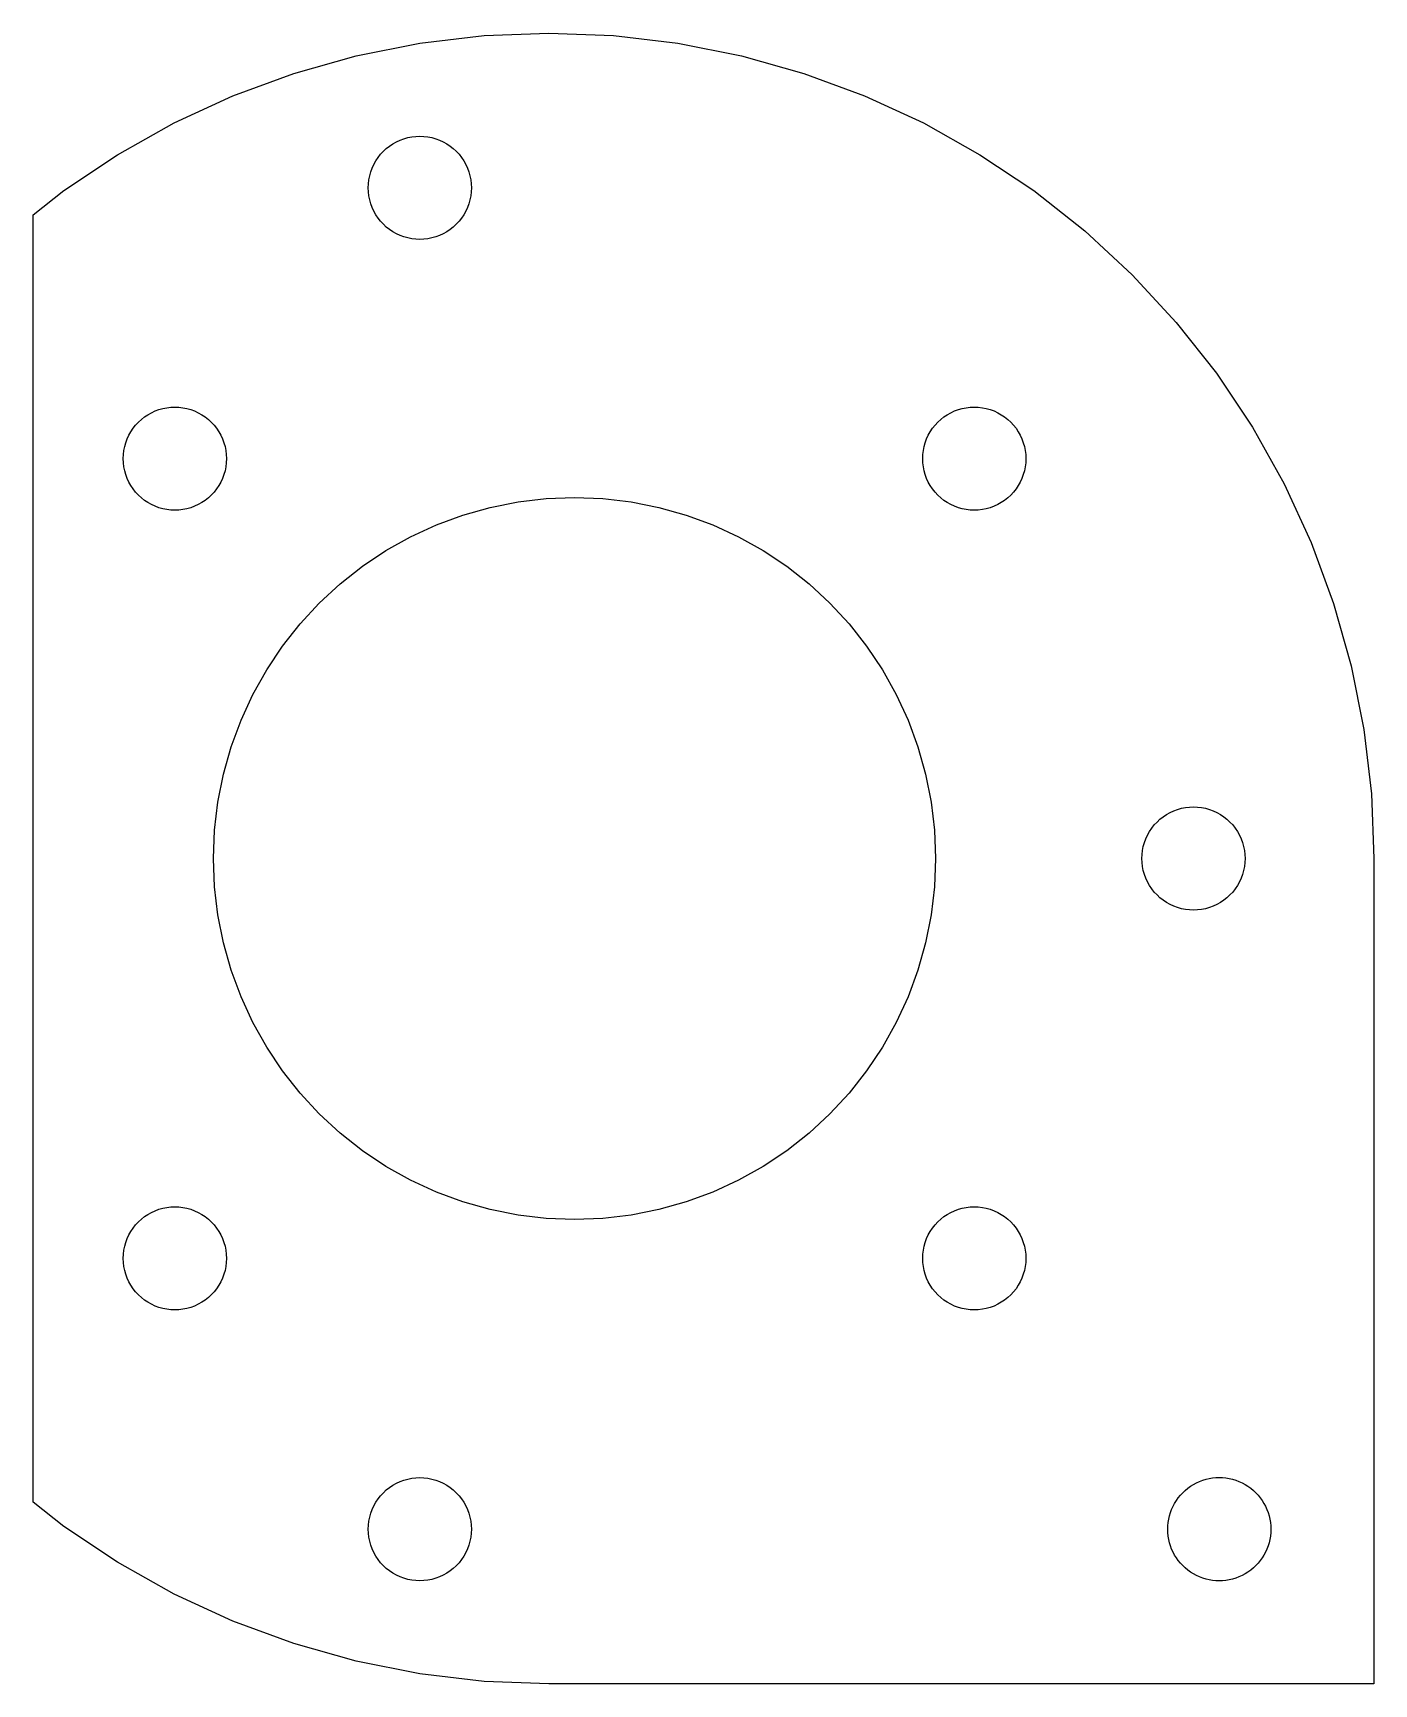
# Model space of a CAD drawing. Extents: x 0 to 52, y 0 to 64.
import ezdxf

# ---------------------------------------------------------------- set-up
doc = ezdxf.new("R2010")
doc.units = 0
doc.layers.get('0').update_dxf_attribs({"linetype": 'CONTINUOUS'})

msp = doc.modelspace()

# ---------------------------------------------------------------- linework, layer by layer
at = {"color": 7}
for p, q in [((17.489, 63.901), (20, 64)), ((20, 64), (22.511, 63.901)), ((12.53, 63.115998), (14.994, 63.606001)), ((14.994, 63.606001), (17.489, 63.901)), ((22.511, 63.901), (25.006, 63.606001)), ((25.006, 63.606001), (27.47, 63.115998)), ((10.111, 62.434), (12.53, 63.115998)), ((27.47, 63.115998), (29.889001, 62.434)), ((7.754, 61.563999), (10.111, 62.434)), ((29.889001, 62.434), (32.246, 61.563999)), ((5.472, 60.511999), (7.754, 61.563999)), ((32.246, 61.563999), (34.528001, 60.511999)), ((3.28, 59.283999), (5.472, 60.511999)), ((34.528001, 60.511999), (36.720001, 59.283999)), ((13.586, 59.413999), (13.701, 59.521001)), ((13.701, 59.521001), (13.824, 59.618001)), ((13.824, 59.618001), (13.955, 59.705001)), ((13.955, 59.705001), (14.092, 59.782)), ((14.092, 59.782), (14.235, 59.848001)), ((14.235, 59.848001), (14.382, 59.902001)), ((14.382, 59.902001), (14.533, 59.945)), ((14.533, 59.945), (14.687, 59.975001)), ((14.687, 59.975001), (14.843, 59.993994)), ((14.843, 59.993994), (15, 60.000006)), ((15, 60.000006), (15.157, 59.993994)), ((15.157, 59.993994), (15.313, 59.975001)), ((15.313, 59.975001), (15.467, 59.945)), ((15.467, 59.945), (15.618, 59.902001)), ((15.618, 59.902001), (15.765, 59.848001)), ((15.765, 59.848001), (15.908, 59.782)), ((15.908, 59.782), (16.045, 59.705001)), ((16.045, 59.705001), (16.176, 59.618001)), ((16.176, 59.618001), (16.299, 59.521001)), ((16.299, 59.521001), (16.414, 59.413999)), ((1.191, 57.889), (3.28, 59.283999)), ((13.152, 58.765001), (13.218, 58.908)), ((13.218, 58.908), (13.295, 59.044999)), ((13.295, 59.044999), (13.382, 59.176001)), ((13.382, 59.176001), (13.479, 59.298999)), ((13.479, 59.298999), (13.586, 59.413999)), ((16.414, 59.413999), (16.521, 59.298999)), ((16.521, 59.298999), (16.618, 59.176001)), ((16.618, 59.176001), (16.705, 59.044999)), ((16.705, 59.044999), (16.782, 58.908)), ((16.782, 58.908), (16.848, 58.765001)), ((36.720001, 59.283999), (38.808999, 57.889)), ((13.006001, 58.157001), (13.025, 58.313)), ((13.025, 58.313), (13.055, 58.467)), ((13.055, 58.467), (13.098, 58.618)), ((13.098, 58.618), (13.152, 58.765001)), ((16.848, 58.765001), (16.902, 58.618)), ((16.902, 58.618), (16.945, 58.467)), ((16.945, 58.467), (16.975, 58.313)), ((16.975, 58.313), (16.993999, 58.157001)), ((0, 56.949999), (1.191, 57.889)), ((13.000001, 58.000001), (13.006001, 58.157001)), ((13.006001, 57.843001), (13.000001, 58.000001)), ((13.025, 57.687), (13.006001, 57.843001)), ((13.055, 57.532999), (13.025, 57.687)), ((16.975, 57.687), (16.945, 57.532999)), ((16.993999, 57.843001), (16.975, 57.687)), ((16.993999, 58.157001), (16.999999, 58.000001)), ((16.999999, 58.000001), (16.993999, 57.843001)), ((38.808999, 57.889), (40.782, 56.332999)), ((13.098, 57.381999), (13.055, 57.532999)), ((13.152, 57.235001), (13.098, 57.381999)), ((13.218, 57.091999), (13.152, 57.235001)), ((13.295, 56.955), (13.218, 57.091999)), ((16.782, 57.091999), (16.705, 56.955)), ((16.848, 57.235001), (16.782, 57.091999)), ((16.902, 57.381999), (16.848, 57.235001)), ((16.945, 57.532999), (16.902, 57.381999)), ((0, 7.049997), (0, 56.949999)), ((13.382, 56.824001), (13.295, 56.955)), ((13.479, 56.701), (13.382, 56.824001)), ((13.586, 56.586), (13.479, 56.701)), ((13.701, 56.479001), (13.586, 56.586)), ((13.824, 56.381998), (13.701, 56.479001)), ((13.955, 56.295001), (13.824, 56.381998)), ((16.176, 56.381998), (16.045, 56.295001)), ((16.299, 56.479001), (16.176, 56.381998)), ((16.414, 56.586), (16.299, 56.479001)), ((16.521, 56.701), (16.414, 56.586)), ((16.618, 56.824001), (16.521, 56.701)), ((16.705, 56.955), (16.618, 56.824001)), ((40.782, 56.332999), (42.627, 54.627)), ((14.092, 56.217999), (13.955, 56.295001)), ((14.235, 56.152001), (14.092, 56.217999)), ((14.382, 56.098001), (14.235, 56.152001)), ((14.533, 56.054999), (14.382, 56.098001)), ((14.687, 56.024999), (14.533, 56.054999)), ((14.843, 56.006005), (14.687, 56.024999)), ((15, 55.999994), (14.843, 56.006005)), ((15.157, 56.006005), (15, 55.999994)), ((15.313, 56.024999), (15.157, 56.006005)), ((15.467, 56.054999), (15.313, 56.024999)), ((15.618, 56.098001), (15.467, 56.054999)), ((15.765, 56.152001), (15.618, 56.098001)), ((15.908, 56.217999), (15.765, 56.152001)), ((16.045, 56.295001), (15.908, 56.217999)), ((42.627, 54.627), (44.332999, 52.782)), ((44.332999, 52.782), (45.889, 50.808999)), ((45.889, 50.808999), (47.283999, 48.720001)), ((4.455001, 49.205), (4.592001, 49.282001)), ((4.592001, 49.282001), (4.735001, 49.347999)), ((4.735001, 49.347999), (4.882001, 49.401999)), ((4.882001, 49.401999), (5.033001, 49.444999)), ((5.033001, 49.444999), (5.187001, 49.474999)), ((5.187001, 49.474999), (5.343001, 49.493993)), ((5.343001, 49.493993), (5.500001, 49.500004)), ((5.500001, 49.500004), (5.657001, 49.493993)), ((5.657001, 49.493993), (5.813001, 49.474999)), ((5.813001, 49.474999), (5.967001, 49.444999)), ((5.967001, 49.444999), (6.118001, 49.401999)), ((6.118001, 49.401999), (6.265001, 49.347999)), ((6.265001, 49.347999), (6.408001, 49.282001)), ((6.408001, 49.282001), (6.545001, 49.205)), ((35.454999, 49.204994), (35.592001, 49.281996)), ((35.592001, 49.281996), (35.735, 49.347993)), ((35.735, 49.347993), (35.882001, 49.401994)), ((35.882001, 49.401994), (36.032999, 49.444993)), ((36.032999, 49.444993), (36.186999, 49.474993)), ((36.186999, 49.474993), (36.343, 49.493987)), ((36.343, 49.493987), (36.5, 49.499998)), ((36.5, 49.499998), (36.657001, 49.493987)), ((36.657001, 49.493987), (36.812999, 49.474993)), ((36.812999, 49.474993), (36.966999, 49.444993)), ((36.966999, 49.444993), (37.117999, 49.401994)), ((37.117999, 49.401994), (37.265, 49.347993)), ((37.265, 49.347993), (37.408, 49.281996)), ((37.408, 49.281996), (37.544999, 49.204994)), ((3.795001, 48.545001), (3.882001, 48.676)), ((3.882001, 48.676), (3.979001, 48.799001)), ((3.979001, 48.799001), (4.086001, 48.914001)), ((4.086001, 48.914001), (4.201001, 49.020999)), ((4.201001, 49.020999), (4.324001, 49.117999)), ((4.324001, 49.117999), (4.455001, 49.205)), ((6.545001, 49.205), (6.676001, 49.117999)), ((6.676001, 49.117999), (6.799001, 49.020999)), ((6.799001, 49.020999), (6.914001, 48.914001)), ((6.914001, 48.914001), (7.021001, 48.799001)), ((7.021001, 48.799001), (7.118001, 48.676)), ((7.118001, 48.676), (7.205001, 48.545001)), ((34.795, 48.544995), (34.882001, 48.675994)), ((34.882001, 48.675994), (34.979, 48.798995)), ((34.979, 48.798995), (35.085999, 48.913995)), ((35.085999, 48.913995), (35.200999, 49.020994)), ((35.200999, 49.020994), (35.324, 49.117994)), ((35.324, 49.117994), (35.454999, 49.204994)), ((37.544999, 49.204994), (37.676001, 49.117994)), ((37.676001, 49.117994), (37.798999, 49.020994)), ((37.798999, 49.020994), (37.913999, 48.913995)), ((37.913999, 48.913995), (38.021, 48.798995)), ((38.021, 48.798995), (38.118, 48.675994)), ((38.118, 48.675994), (38.205001, 48.544995)), ((47.283999, 48.720001), (48.511999, 46.528001)), ((3.555001, 47.967001), (3.598001, 48.118001)), ((3.598001, 48.118001), (3.652001, 48.264999)), ((3.652001, 48.264999), (3.718001, 48.407999)), ((3.718001, 48.407999), (3.795001, 48.545001)), ((7.205001, 48.545001), (7.282001, 48.407999)), ((7.282001, 48.407999), (7.348001, 48.264999)), ((7.348001, 48.264999), (7.402001, 48.118001)), ((7.402001, 48.118001), (7.445001, 47.967001)), ((34.555001, 47.966995), (34.598, 48.117996)), ((34.598, 48.117996), (34.652001, 48.264994)), ((34.652001, 48.264994), (34.718001, 48.407993)), ((34.718001, 48.407993), (34.795, 48.544995)), ((38.205001, 48.544995), (38.281999, 48.407993)), ((38.281999, 48.407993), (38.348, 48.264994)), ((38.348, 48.264994), (38.402, 48.117996)), ((38.402, 48.117996), (38.445, 47.966995)), ((3.500001, 47.499999), (3.506002, 47.657)), ((3.506002, 47.342999), (3.500001, 47.499999)), ((3.506002, 47.657), (3.525001, 47.813001)), ((3.525001, 47.813001), (3.555001, 47.967001)), ((7.445001, 47.967001), (7.475001, 47.813001)), ((7.475001, 47.813001), (7.494, 47.657)), ((7.494, 47.657), (7.5, 47.499999)), ((7.5, 47.499999), (7.494, 47.342999)), ((34.499996, 47.499994), (34.506007, 47.656994)), ((34.506007, 47.342994), (34.499996, 47.499994)), ((34.506007, 47.656994), (34.525001, 47.812995)), ((34.525001, 47.812995), (34.555001, 47.966995)), ((38.445, 47.966995), (38.475, 47.812995)), ((38.475, 47.812995), (38.493994, 47.656994)), ((38.493994, 47.656994), (38.500005, 47.499994)), ((38.500005, 47.499994), (38.493994, 47.342994)), ((3.525001, 47.187001), (3.506002, 47.342999)), ((3.555001, 47.033001), (3.525001, 47.187001)), ((3.598001, 46.882001), (3.555001, 47.033001)), ((3.652001, 46.734999), (3.598001, 46.882001)), ((3.718001, 46.592), (3.652001, 46.734999)), ((7.348001, 46.734999), (7.282001, 46.592)), ((7.402001, 46.882001), (7.348001, 46.734999)), ((7.445001, 47.033001), (7.402001, 46.882001)), ((7.475001, 47.187001), (7.445001, 47.033001)), ((7.494, 47.342999), (7.475001, 47.187001)), ((34.525001, 47.186995), (34.506007, 47.342994)), ((34.555001, 47.032995), (34.525001, 47.186995)), ((34.598, 46.881995), (34.555001, 47.032995)), ((34.652001, 46.734994), (34.598, 46.881995)), ((34.718001, 46.591995), (34.652001, 46.734994)), ((38.348, 46.734994), (38.281999, 46.591995)), ((38.402, 46.881995), (38.348, 46.734994)), ((38.445, 47.032995), (38.402, 46.881995)), ((38.475, 47.186995), (38.445, 47.032995)), ((38.493994, 47.342994), (38.475, 47.186995)), ((3.795001, 46.455001), (3.718001, 46.592)), ((3.882001, 46.323999), (3.795001, 46.455001)), ((3.979001, 46.201001), (3.882001, 46.323999)), ((4.086001, 46.086001), (3.979001, 46.201001)), ((4.201001, 45.978999), (4.086001, 46.086001)), ((6.914001, 46.086001), (6.799001, 45.978999)), ((7.021001, 46.201001), (6.914001, 46.086001)), ((7.118001, 46.323999), (7.021001, 46.201001)), ((7.205001, 46.455001), (7.118001, 46.323999)), ((7.282001, 46.592), (7.205001, 46.455001)), ((34.795, 46.454995), (34.718001, 46.591995)), ((34.882001, 46.323994), (34.795, 46.454995)), ((34.979, 46.200995), (34.882001, 46.323994)), ((35.085999, 46.085996), (34.979, 46.200995)), ((35.200999, 45.978994), (35.085999, 46.085996)), ((37.913999, 46.085996), (37.798999, 45.978994)), ((38.021, 46.200995), (37.913999, 46.085996)), ((38.118, 46.323994), (38.021, 46.200995)), ((38.205001, 46.454995), (38.118, 46.323994)), ((38.281999, 46.591995), (38.205001, 46.454995)), ((48.511999, 46.528001), (49.563999, 44.246)), ((4.324001, 45.882), (4.201001, 45.978999)), ((4.455001, 45.794999), (4.324001, 45.882)), ((4.592001, 45.718), (4.455001, 45.794999)), ((4.735001, 45.652), (4.592001, 45.718)), ((4.882001, 45.597999), (4.735001, 45.652)), ((5.033001, 45.555), (4.882001, 45.597999)), ((5.187001, 45.525), (5.033001, 45.555)), ((5.343001, 45.506006), (5.187001, 45.525)), ((5.500001, 45.499995), (5.343001, 45.506006)), ((5.657001, 45.506006), (5.500001, 45.499995)), ((5.813001, 45.525), (5.657001, 45.506006)), ((5.967001, 45.555), (5.813001, 45.525)), ((6.118001, 45.597999), (5.967001, 45.555)), ((6.265001, 45.652), (6.118001, 45.597999)), ((6.408001, 45.718), (6.265001, 45.652)), ((6.545001, 45.794999), (6.408001, 45.718)), ((6.676001, 45.882), (6.545001, 45.794999)), ((6.799001, 45.978999), (6.676001, 45.882)), ((16.674, 45.315001), (17.732, 45.613)), ((17.732, 45.613), (18.81, 45.827999)), ((18.81, 45.827999), (19.902, 45.957)), ((19.902, 45.957), (21, 46)), ((21, 46), (22.098, 45.957)), ((22.098, 45.957), (23.19, 45.827999)), ((23.19, 45.827999), (24.268, 45.613)), ((24.268, 45.613), (25.326, 45.315001)), ((35.324, 45.881994), (35.200999, 45.978994)), ((35.454999, 45.794993), (35.324, 45.881994)), ((35.592001, 45.717995), (35.454999, 45.794993)), ((35.735, 45.651994), (35.592001, 45.717995)), ((35.882001, 45.597994), (35.735, 45.651994)), ((36.032999, 45.554994), (35.882001, 45.597994)), ((36.186999, 45.524994), (36.032999, 45.554994)), ((36.343, 45.506001), (36.186999, 45.524994)), ((36.5, 45.499989), (36.343, 45.506001)), ((36.657001, 45.506001), (36.5, 45.499989)), ((36.812999, 45.524994), (36.657001, 45.506001)), ((36.966999, 45.554994), (36.812999, 45.524994)), ((37.117999, 45.597994), (36.966999, 45.554994)), ((37.265, 45.651994), (37.117999, 45.597994)), ((37.408, 45.717995), (37.265, 45.651994)), ((37.544999, 45.794993), (37.408, 45.717995)), ((37.676001, 45.881994), (37.544999, 45.794993)), ((37.798999, 45.978994), (37.676001, 45.881994)), ((14.644, 44.474002), (15.642, 44.934001)), ((15.642, 44.934001), (16.674, 45.315001)), ((25.326, 45.315001), (26.358, 44.934001)), ((26.358, 44.934001), (27.356, 44.474002)), ((13.685, 43.937), (14.644, 44.474002)), ((27.356, 44.474002), (28.315, 43.937)), ((49.563999, 44.246), (50.434, 41.889001)), ((12.771, 43.326001), (13.685, 43.937)), ((28.315, 43.937), (29.228999, 43.326001)), ((11.908, 42.646), (12.771, 43.326001)), ((29.228999, 43.326001), (30.092001, 42.646)), ((11.101, 41.899), (11.908, 42.646)), ((30.092001, 42.646), (30.899001, 41.899)), ((10.354, 41.092), (11.101, 41.899)), ((30.899001, 41.899), (31.646001, 41.092)), ((50.434, 41.889001), (51.115999, 39.470001)), ((9.674, 40.229001), (10.354, 41.092)), ((31.646001, 41.092), (32.325999, 40.229001)), ((9.063, 39.314999), (9.674, 40.229001)), ((32.325999, 40.229001), (32.937001, 39.314999)), ((8.526, 38.355999), (9.063, 39.314999)), ((32.937001, 39.314999), (33.474, 38.355999)), ((51.115999, 39.470001), (51.606001, 37.006001)), ((8.066, 37.358), (8.526, 38.355999)), ((33.474, 38.355999), (33.933999, 37.358)), ((7.685, 36.326), (8.066, 37.358)), ((33.933999, 37.358), (34.314999, 36.326)), ((51.606001, 37.006001), (51.901, 34.511001)), ((7.387, 35.268), (7.685, 36.326)), ((34.314999, 36.326), (34.613001, 35.268)), ((7.172, 34.189999), (7.387, 35.268)), ((34.613001, 35.268), (34.828, 34.189999)), ((7.043, 33.097999), (7.172, 34.189999)), ((34.828, 34.189999), (34.957001, 33.097999)), ((44.38199, 33.901999), (44.53299, 33.944999)), ((44.53299, 33.944999), (44.68699, 33.974999)), ((44.68699, 33.974999), (44.842992, 33.993993)), ((44.842992, 33.993993), (44.999992, 34.000004)), ((44.999992, 34.000004), (45.156992, 33.993993)), ((45.156992, 33.993993), (45.31299, 33.974999)), ((45.31299, 33.974999), (45.466991, 33.944999)), ((45.466991, 33.944999), (45.617991, 33.901999)), ((51.901, 34.511001), (52, 31.999999)), ((43.381992, 33.176), (43.478992, 33.299001)), ((43.478992, 33.299001), (43.585991, 33.414)), ((43.585991, 33.414), (43.700991, 33.520999)), ((43.700991, 33.520999), (43.823992, 33.617999)), ((43.823992, 33.617999), (43.954991, 33.705)), ((43.954991, 33.705), (44.091993, 33.782001)), ((44.091993, 33.782001), (44.234992, 33.847999)), ((44.234992, 33.847999), (44.38199, 33.901999)), ((45.617991, 33.901999), (45.764992, 33.847999)), ((45.764992, 33.847999), (45.907991, 33.782001)), ((45.907991, 33.782001), (46.04499, 33.705)), ((46.04499, 33.705), (46.175992, 33.617999)), ((46.175992, 33.617999), (46.298993, 33.520999)), ((46.298993, 33.520999), (46.41399, 33.414)), ((46.41399, 33.414), (46.520992, 33.299001)), ((46.520992, 33.299001), (46.617992, 33.176)), ((7, 31.999999), (7.043, 33.097999)), ((34.957001, 33.097999), (35.000001, 31.999999)), ((43.097992, 32.618001), (43.151992, 32.764999)), ((43.151992, 32.764999), (43.217993, 32.908001)), ((43.217993, 32.908001), (43.294991, 33.045001)), ((43.294991, 33.045001), (43.381992, 33.176)), ((46.617992, 33.176), (46.704992, 33.045001)), ((46.704992, 33.045001), (46.781991, 32.908001)), ((46.781991, 32.908001), (46.847991, 32.764999)), ((46.847991, 32.764999), (46.901992, 32.618001)), ((42.999987, 31.999999), (43.005999, 32.157)), ((43.005999, 32.157), (43.024992, 32.313001)), ((43.024992, 32.313001), (43.054992, 32.467001)), ((43.054992, 32.467001), (43.097992, 32.618001)), ((46.901992, 32.618001), (46.944991, 32.467001)), ((46.944991, 32.467001), (46.974991, 32.313001)), ((46.974991, 32.313001), (46.993985, 32.157)), ((46.993985, 32.157), (46.999996, 31.999999)), ((7.043, 30.902), (7, 31.999999)), ((35.000001, 31.999999), (34.957001, 30.902)), ((43.005999, 31.842999), (42.999987, 31.999999)), ((43.024992, 31.687001), (43.005999, 31.842999)), ((43.054992, 31.533001), (43.024992, 31.687001)), ((43.097992, 31.382), (43.054992, 31.533001)), ((43.151992, 31.234999), (43.097992, 31.382)), ((46.901992, 31.382), (46.847991, 31.234999)), ((46.944991, 31.533001), (46.901992, 31.382)), ((46.974991, 31.687001), (46.944991, 31.533001)), ((46.993985, 31.842999), (46.974991, 31.687001)), ((46.999996, 31.999999), (46.993985, 31.842999)), ((52, 31.999999), (52, 0.000001)), ((7.172, 29.81), (7.043, 30.902)), ((34.957001, 30.902), (34.828, 29.81)), ((43.217993, 31.092), (43.151992, 31.234999)), ((43.294991, 30.955001), (43.217993, 31.092)), ((43.381992, 30.823999), (43.294991, 30.955001)), ((43.478992, 30.701001), (43.381992, 30.823999)), ((46.617992, 30.823999), (46.520992, 30.701001)), ((46.704992, 30.955001), (46.617992, 30.823999)), ((46.781991, 31.092), (46.704992, 30.955001)), ((46.847991, 31.234999), (46.781991, 31.092)), ((43.585991, 30.586001), (43.478992, 30.701001)), ((43.700991, 30.478999), (43.585991, 30.586001)), ((43.823992, 30.382), (43.700991, 30.478999)), ((43.954991, 30.294999), (43.823992, 30.382)), ((44.091993, 30.218), (43.954991, 30.294999)), ((44.234992, 30.152), (44.091993, 30.218)), ((44.38199, 30.097999), (44.234992, 30.152)), ((44.53299, 30.055), (44.38199, 30.097999)), ((45.617991, 30.097999), (45.466991, 30.055)), ((45.764992, 30.152), (45.617991, 30.097999)), ((45.907991, 30.218), (45.764992, 30.152)), ((46.04499, 30.294999), (45.907991, 30.218)), ((46.175992, 30.382), (46.04499, 30.294999)), ((46.298993, 30.478999), (46.175992, 30.382)), ((46.41399, 30.586001), (46.298993, 30.478999)), ((46.520992, 30.701001), (46.41399, 30.586001)), ((7.387, 28.731999), (7.172, 29.81)), ((34.828, 29.81), (34.613001, 28.731999)), ((44.68699, 30.025), (44.53299, 30.055)), ((44.842992, 30.006006), (44.68699, 30.025)), ((44.999992, 29.999995), (44.842992, 30.006006)), ((45.156992, 30.006006), (44.999992, 29.999995)), ((45.31299, 30.025), (45.156992, 30.006006)), ((45.466991, 30.055), (45.31299, 30.025)), ((7.685, 27.674001), (7.387, 28.731999)), ((34.613001, 28.731999), (34.314999, 27.674001)), ((8.066, 26.641999), (7.685, 27.674001)), ((34.314999, 27.674001), (33.933999, 26.641999)), ((8.526, 25.643999), (8.066, 26.641999)), ((33.933999, 26.641999), (33.474, 25.643999)), ((9.063, 24.685), (8.526, 25.643999)), ((33.474, 25.643999), (32.937001, 24.685)), ((9.674, 23.771001), (9.063, 24.685)), ((32.937001, 24.685), (32.325999, 23.771001)), ((10.354, 22.907999), (9.674, 23.771001)), ((32.325999, 23.771001), (31.646001, 22.907999)), ((11.101, 22.101001), (10.354, 22.907999)), ((31.646001, 22.907999), (30.899001, 22.101001)), ((11.908, 21.353999), (11.101, 22.101001)), ((30.899001, 22.101001), (30.092001, 21.353999)), ((12.771, 20.674001), (11.908, 21.353999)), ((30.092001, 21.353999), (29.228999, 20.674001)), ((13.685, 20.063001), (12.771, 20.674001)), ((29.228999, 20.674001), (28.315, 20.063001)), ((14.644, 19.526), (13.685, 20.063001)), ((28.315, 20.063001), (27.356, 19.526)), ((15.642, 19.066001), (14.644, 19.526)), ((27.356, 19.526), (26.358, 19.066001)), ((16.674, 18.685001), (15.642, 19.066001)), ((17.732, 18.386999), (16.674, 18.685001)), ((25.326, 18.685001), (24.268, 18.386999)), ((26.358, 19.066001), (25.326, 18.685001)), ((4.086, 17.914), (4.201, 18.020999)), ((4.201, 18.020999), (4.324, 18.117999)), ((4.324, 18.117999), (4.455, 18.205)), ((4.455, 18.205), (4.592, 18.281998)), ((4.592, 18.281998), (4.735, 18.347999)), ((4.735, 18.347999), (4.882, 18.401999)), ((4.882, 18.401999), (5.033, 18.444999)), ((5.033, 18.444999), (5.187, 18.474999)), ((5.187, 18.474999), (5.343, 18.493993)), ((5.343, 18.493993), (5.5, 18.500004)), ((5.5, 18.500004), (5.657, 18.493993)), ((5.657, 18.493993), (5.813, 18.474999)), ((5.813, 18.474999), (5.967, 18.444999)), ((5.967, 18.444999), (6.118, 18.401999)), ((6.118, 18.401999), (6.265, 18.347999)), ((6.265, 18.347999), (6.408, 18.281998)), ((6.408, 18.281998), (6.545, 18.205)), ((6.545, 18.205), (6.676, 18.117999)), ((6.676, 18.117999), (6.799, 18.020999)), ((6.799, 18.020999), (6.914, 17.914)), ((18.81, 18.172), (17.732, 18.386999)), ((19.902, 18.043001), (18.81, 18.172)), ((21, 17.999999), (19.902, 18.043001)), ((22.098, 18.043001), (21, 17.999999)), ((23.19, 18.172), (22.098, 18.043001)), ((24.268, 18.386999), (23.19, 18.172)), ((35.085999, 17.914), (35.200999, 18.020999)), ((35.200999, 18.020999), (35.324, 18.117999)), ((35.324, 18.117999), (35.454999, 18.205)), ((35.454999, 18.205), (35.592001, 18.281998)), ((35.592001, 18.281998), (35.735, 18.347999)), ((35.735, 18.347999), (35.882001, 18.401999)), ((35.882001, 18.401999), (36.032999, 18.444999)), ((36.032999, 18.444999), (36.186999, 18.474999)), ((36.186999, 18.474999), (36.343, 18.493993)), ((36.343, 18.493993), (36.5, 18.500004)), ((36.5, 18.500004), (36.657001, 18.493993)), ((36.657001, 18.493993), (36.812999, 18.474999)), ((36.812999, 18.474999), (36.966999, 18.444999)), ((36.966999, 18.444999), (37.117999, 18.401999)), ((37.117999, 18.401999), (37.265, 18.347999)), ((37.265, 18.347999), (37.408, 18.281998)), ((37.408, 18.281998), (37.544999, 18.205)), ((37.544999, 18.205), (37.676001, 18.117999)), ((37.676001, 18.117999), (37.798999, 18.020999)), ((37.798999, 18.020999), (37.913999, 17.914)), ((3.652, 17.264999), (3.718, 17.408001)), ((3.718, 17.408001), (3.795, 17.545001)), ((3.795, 17.545001), (3.882, 17.676)), ((3.882, 17.676), (3.979, 17.799001)), ((3.979, 17.799001), (4.086, 17.914)), ((6.914, 17.914), (7.021, 17.799001)), ((7.021, 17.799001), (7.118, 17.676)), ((7.118, 17.676), (7.205, 17.545001)), ((7.205, 17.545001), (7.282, 17.408001)), ((7.282, 17.408001), (7.348, 17.264999)), ((34.652001, 17.264999), (34.718001, 17.408001)), ((34.718001, 17.408001), (34.795, 17.545001)), ((34.795, 17.545001), (34.882001, 17.676)), ((34.882001, 17.676), (34.979, 17.799001)), ((34.979, 17.799001), (35.085999, 17.914)), ((37.913999, 17.914), (38.021, 17.799001)), ((38.021, 17.799001), (38.118, 17.676)), ((38.118, 17.676), (38.205001, 17.545001)), ((38.205001, 17.545001), (38.281999, 17.408001)), ((38.281999, 17.408001), (38.348, 17.264999)), ((3.500001, 16.499999), (3.506001, 16.657)), ((3.506001, 16.657), (3.525, 16.813001)), ((3.525, 16.813001), (3.555, 16.967001)), ((3.555, 16.967001), (3.598, 17.118001)), ((3.598, 17.118001), (3.652, 17.264999)), ((7.348, 17.264999), (7.402, 17.118001)), ((7.402, 17.118001), (7.445, 16.967001)), ((7.445, 16.967001), (7.475, 16.813001)), ((7.475, 16.813001), (7.493999, 16.657)), ((7.493999, 16.657), (7.499999, 16.499999)), ((34.499996, 16.499999), (34.506007, 16.657)), ((34.506007, 16.657), (34.525001, 16.813001)), ((34.525001, 16.813001), (34.555001, 16.967001)), ((34.555001, 16.967001), (34.598, 17.118001)), ((34.598, 17.118001), (34.652001, 17.264999)), ((38.348, 17.264999), (38.402, 17.118001)), ((38.402, 17.118001), (38.445, 16.967001)), ((38.445, 16.967001), (38.475, 16.813001)), ((38.475, 16.813001), (38.493994, 16.657)), ((38.493994, 16.657), (38.500005, 16.499999)), ((3.506001, 16.342999), (3.500001, 16.499999)), ((3.525, 16.187001), (3.506001, 16.342999)), ((3.555, 16.033001), (3.525, 16.187001)), ((3.598, 15.882), (3.555, 16.033001)), ((7.445, 16.033001), (7.402, 15.882)), ((7.475, 16.187001), (7.445, 16.033001)), ((7.493999, 16.342999), (7.475, 16.187001)), ((7.499999, 16.499999), (7.493999, 16.342999)), ((34.506007, 16.342999), (34.499996, 16.499999)), ((34.525001, 16.187001), (34.506007, 16.342999)), ((34.555001, 16.033001), (34.525001, 16.187001)), ((34.598, 15.882), (34.555001, 16.033001)), ((38.445, 16.033001), (38.402, 15.882)), ((38.475, 16.187001), (38.445, 16.033001)), ((38.493994, 16.342999), (38.475, 16.187001)), ((38.500005, 16.499999), (38.493994, 16.342999)), ((3.652, 15.734999), (3.598, 15.882)), ((3.718, 15.592), (3.652, 15.734999)), ((3.795, 15.455001), (3.718, 15.592)), ((3.882, 15.323999), (3.795, 15.455001)), ((7.205, 15.455001), (7.118, 15.323999)), ((7.282, 15.592), (7.205, 15.455001)), ((7.348, 15.734999), (7.282, 15.592)), ((7.402, 15.882), (7.348, 15.734999)), ((34.652001, 15.734999), (34.598, 15.882)), ((34.718001, 15.592), (34.652001, 15.734999)), ((34.795, 15.455001), (34.718001, 15.592)), ((34.882001, 15.323999), (34.795, 15.455001)), ((38.205001, 15.455001), (38.118, 15.323999)), ((38.281999, 15.592), (38.205001, 15.455001)), ((38.348, 15.734999), (38.281999, 15.592)), ((38.402, 15.882), (38.348, 15.734999)), ((3.979, 15.201001), (3.882, 15.323999)), ((4.086, 15.086001), (3.979, 15.201001)), ((4.201, 14.978999), (4.086, 15.086001)), ((4.324, 14.882), (4.201, 14.978999)), ((4.455, 14.794999), (4.324, 14.882)), ((4.592, 14.718003), (4.455, 14.794999)), ((6.545, 14.794999), (6.408, 14.718003)), ((6.676, 14.882), (6.545, 14.794999)), ((6.799, 14.978999), (6.676, 14.882)), ((6.914, 15.086001), (6.799, 14.978999)), ((7.021, 15.201001), (6.914, 15.086001)), ((7.118, 15.323999), (7.021, 15.201001)), ((34.979, 15.201001), (34.882001, 15.323999)), ((35.085999, 15.086001), (34.979, 15.201001)), ((35.200999, 14.978999), (35.085999, 15.086001)), ((35.324, 14.882), (35.200999, 14.978999)), ((35.454999, 14.794999), (35.324, 14.882)), ((35.592001, 14.718003), (35.454999, 14.794999)), ((37.544999, 14.794999), (37.408, 14.718003)), ((37.676001, 14.882), (37.544999, 14.794999)), ((37.798999, 14.978999), (37.676001, 14.882)), ((37.913999, 15.086001), (37.798999, 14.978999)), ((38.021, 15.201001), (37.913999, 15.086001)), ((38.118, 15.323999), (38.021, 15.201001)), ((4.735, 14.651991), (4.592, 14.718003)), ((4.882, 14.598002), (4.735, 14.651991)), ((5.033, 14.554992), (4.882, 14.598002)), ((5.187, 14.524991), (5.033, 14.554992)), ((5.343, 14.506082), (5.187, 14.524991)), ((5.5, 14.500156), (5.343, 14.506082)), ((5.657, 14.506082), (5.5, 14.500156)), ((5.813, 14.524991), (5.657, 14.506082)), ((5.967, 14.554992), (5.813, 14.524991)), ((6.118, 14.598002), (5.967, 14.554992)), ((6.265, 14.651991), (6.118, 14.598002)), ((6.408, 14.718003), (6.265, 14.651991)), ((35.735, 14.651991), (35.592001, 14.718003)), ((35.882001, 14.598002), (35.735, 14.651991)), ((36.032999, 14.554992), (35.882001, 14.598002)), ((36.186999, 14.524991), (36.032999, 14.554992)), ((36.343, 14.506082), (36.186999, 14.524991)), ((36.5, 14.500156), (36.343, 14.506082)), ((36.657001, 14.506082), (36.5, 14.500156)), ((36.812999, 14.524991), (36.657001, 14.506082)), ((36.966999, 14.554992), (36.812999, 14.524991)), ((37.117999, 14.598002), (36.966999, 14.554992)), ((37.265, 14.651991), (37.117999, 14.598002)), ((37.408, 14.718003), (37.265, 14.651991)), ((13.824, 7.617998), (13.955, 7.705007)), ((13.955, 7.705007), (14.092, 7.781997)), ((14.092, 7.781997), (14.235, 7.848009)), ((14.235, 7.848009), (14.382, 7.901998)), ((14.382, 7.901998), (14.533, 7.945008)), ((14.533, 7.945008), (14.687, 7.975009)), ((14.687, 7.975009), (14.843, 7.993918)), ((14.843, 7.993918), (15, 7.999844)), ((15, 7.999844), (15.157, 7.993918)), ((15.157, 7.993918), (15.313, 7.975009)), ((15.313, 7.975009), (15.467, 7.945008)), ((15.467, 7.945008), (15.618, 7.901998)), ((15.618, 7.901998), (15.765, 7.848009)), ((15.765, 7.848009), (15.908, 7.781997)), ((15.908, 7.781997), (16.045, 7.705007)), ((16.045, 7.705007), (16.176, 7.617998)), ((1.191, 6.110987), (0, 7.049997)), ((13.218, 6.908011), (13.295, 7.045002)), ((13.295, 7.045002), (13.382, 7.176009)), ((13.382, 7.176009), (13.479, 7.299002)), ((13.479, 7.299002), (13.586, 7.414007)), ((13.586, 7.414007), (13.701, 7.520998)), ((13.701, 7.520998), (13.824, 7.617998)), ((16.176, 7.617998), (16.299, 7.520998)), ((16.299, 7.520998), (16.414, 7.414007)), ((16.414, 7.414007), (16.521, 7.299002)), ((16.521, 7.299002), (16.618, 7.176009)), ((16.618, 7.176009), (16.705, 7.045002)), ((16.705, 7.045002), (16.782, 6.908011)), ((13.025, 6.313002), (13.055, 6.467011)), ((13.055, 6.467011), (13.098, 6.618)), ((13.098, 6.618), (13.152, 6.765009)), ((13.152, 6.765009), (13.218, 6.908011)), ((16.782, 6.908011), (16.848, 6.765009)), ((16.848, 6.765009), (16.902, 6.618)), ((16.902, 6.618), (16.945, 6.467011)), ((16.945, 6.467011), (16.975, 6.313002)), ((3.28, 4.715991), (1.191, 6.110987)), ((13.000001, 5.999989), (13.006001, 6.15699)), ((13.006001, 5.842989), (13.000001, 5.999989)), ((13.006001, 6.15699), (13.025, 6.313002)), ((13.025, 5.687005), (13.006001, 5.842989)), ((16.975, 6.313002), (16.993999, 6.15699)), ((16.993999, 5.842989), (16.975, 5.687005)), ((16.993999, 6.15699), (16.999999, 5.999989)), ((16.999999, 5.999989), (16.993999, 5.842989)), ((47.999999, 6.00001), (47.999999, 6.00001)), ((13.055, 5.532996), (13.025, 5.687005)), ((13.098, 5.382007), (13.055, 5.532996)), ((13.152, 5.234998), (13.098, 5.382007)), ((13.218, 5.091996), (13.152, 5.234998)), ((16.848, 5.234998), (16.782, 5.091996)), ((16.902, 5.382007), (16.848, 5.234998)), ((16.945, 5.532996), (16.902, 5.382007)), ((16.975, 5.687005), (16.945, 5.532996)), ((5.472, 3.487986), (3.28, 4.715991)), ((13.295, 4.955005), (13.218, 5.091996)), ((13.382, 4.823998), (13.295, 4.955005)), ((13.479, 4.701005), (13.382, 4.823998)), ((13.586, 4.586), (13.479, 4.701005)), ((13.701, 4.479009), (13.586, 4.586)), ((16.414, 4.586), (16.299, 4.479009)), ((16.521, 4.701005), (16.414, 4.586)), ((16.618, 4.823998), (16.521, 4.701005)), ((16.705, 4.955005), (16.618, 4.823998)), ((16.782, 5.091996), (16.705, 4.955005)), ((13.824, 4.382009), (13.701, 4.479009)), ((13.955, 4.295), (13.824, 4.382009)), ((14.092, 4.21801), (13.955, 4.295)), ((14.235, 4.151998), (14.092, 4.21801)), ((14.382, 4.098009), (14.235, 4.151998)), ((14.533, 4.054998), (14.382, 4.098009)), ((14.687, 4.024998), (14.533, 4.054998)), ((14.843, 4.006089), (14.687, 4.024998)), ((15, 4.000163), (14.843, 4.006089)), ((15.157, 4.006089), (15, 4.000163)), ((15.313, 4.024998), (15.157, 4.006089)), ((15.467, 4.054998), (15.313, 4.024998)), ((15.618, 4.098009), (15.467, 4.054998)), ((15.765, 4.151998), (15.618, 4.098009)), ((15.908, 4.21801), (15.765, 4.151998)), ((16.045, 4.295), (15.908, 4.21801)), ((16.176, 4.382009), (16.045, 4.295)), ((16.299, 4.479009), (16.176, 4.382009)), ((7.754, 2.436002), (5.472, 3.487986)), ((10.111, 1.565996), (7.754, 2.436002)), ((12.53, 0.884006), (10.111, 1.565996)), ((14.994, 0.394012), (12.53, 0.884006)), ((17.489, 0.099005), (14.994, 0.394012)), ((20, 0.000001), (17.489, 0.099005)), ((52, 0.000001), (20, 0.000001))]:
    msp.add_line(p, q, dxfattribs=at)
for points in [[(44.000001, 6.00001), (43.999232, 6.715053), (44.380261, 7.37611), (44.999379, 7.733853)], [(44.999379, 7.733853), (45.618497, 8.091597), (46.381503, 8.091597), (47.000621, 7.733853)], [(47.000621, 7.733853), (47.619739, 7.37611), (48.000768, 6.715053), (47.999999, 6.00001)], [(44.999379, 4.266166), (44.380261, 4.62391), (43.999232, 5.284967), (44.000001, 6.00001)], [(47.999999, 6.00001), (48.000768, 5.284967), (47.619739, 4.62391), (47.000621, 4.266166)], [(47.000621, 4.266166), (46.381503, 3.908423), (45.618497, 3.908423), (44.999379, 4.266166)]]:
    msp.add_open_spline(points, degree=3, dxfattribs=at)

doc.saveas('drawing.dxf')
